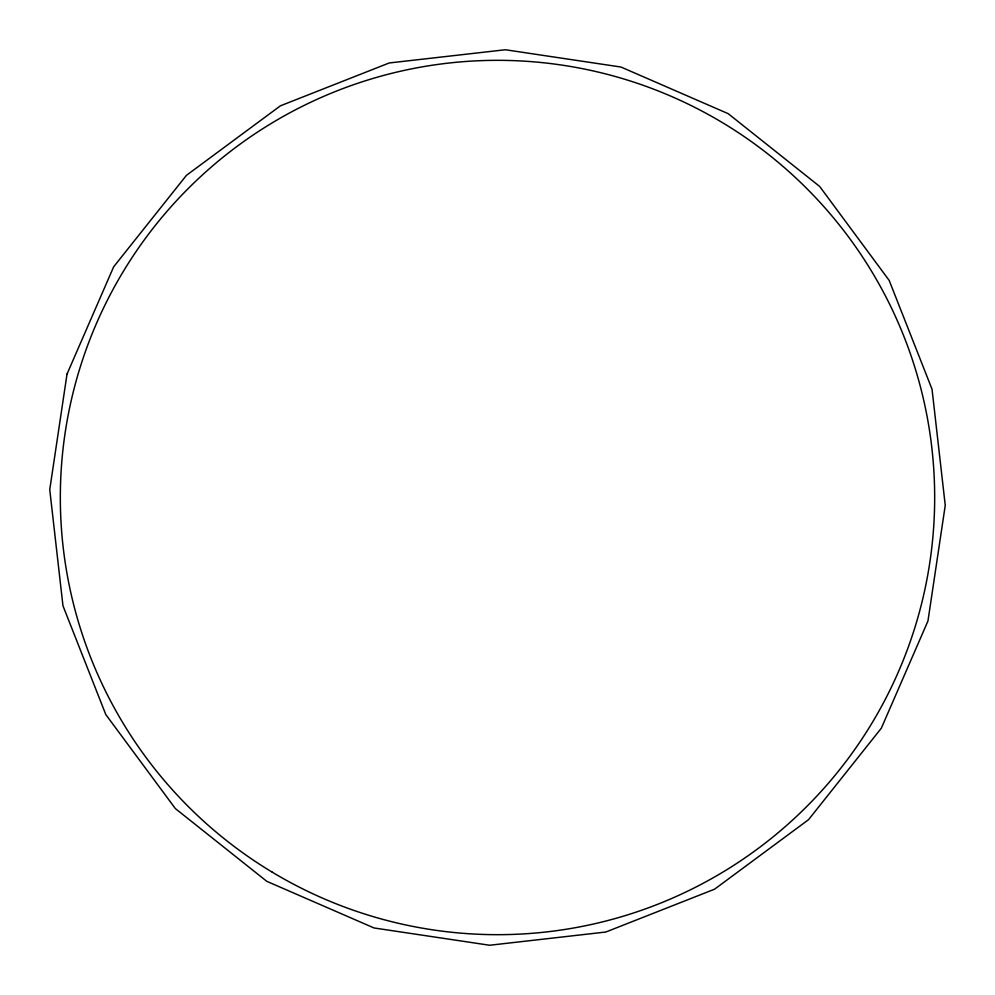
<?xml version="1.0" encoding="UTF-8"?>
<svg xmlns="http://www.w3.org/2000/svg" width="995" height="995" viewBox="0 0 995 995"><rect width="100%" height="100%" fill="white"/><g stroke="black" fill="none" stroke-linecap="round" stroke-linejoin="round"><path stroke-width="1.49" d="M67.038 374.021L49.75 489.639L62.971 605.793L105.806 714.559L175.331 808.549L266.809 881.334L374.021 927.962L489.639 945.25L605.793 932.029L714.559 889.194L808.549 819.669L881.334 728.191L927.962 620.979L945.25 505.36L932.029 389.207L889.194 280.441L819.669 186.451L728.191 113.666L620.979 67.038L505.36 49.75L389.207 62.971L280.441 105.806L186.451 175.331L113.666 266.809L67.038 374.021M272.294 872.205A437.166 437.166 0 0 0 934.604 505.174A437.166 437.166 0 0 0 285.602 115.121A437.166 437.166 0 0 0 272.294 872.205"/></g></svg>
